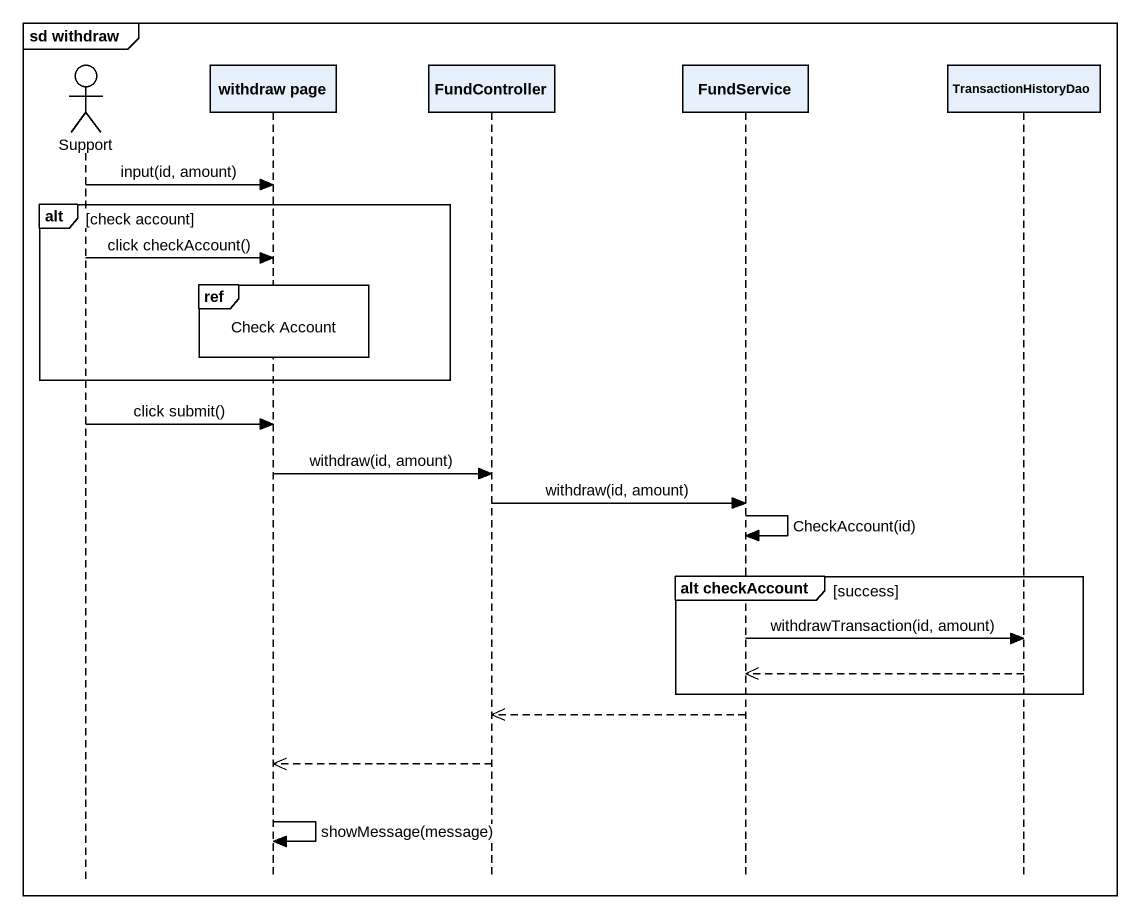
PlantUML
@startuml
mainframe sd withdraw
hide footbox
actor Support
participant "withdraw page" as withdraw_page
participant FundController
participant FundService
participant TransactionHistoryDao

Support -> withdraw_page : input(id, amount)
alt check account
  Support -> withdraw_page : click checkAccount()
  ref over withdraw_page : Check Account
end
Support -> withdraw_page : click submit()
withdraw_page -> FundController : withdraw(id, amount)
FundController -> FundService : withdraw(id, amount)
FundService -> FundService : CheckAccount(id)
group alt checkAccount [success]
  FundService -> TransactionHistoryDao : withdrawTransaction(id, amount)
  TransactionHistoryDao -->> FundService
end
FundService -->> FundController
FundController -->> withdraw_page
withdraw_page -> withdraw_page : showMessage(message)
@enduml
